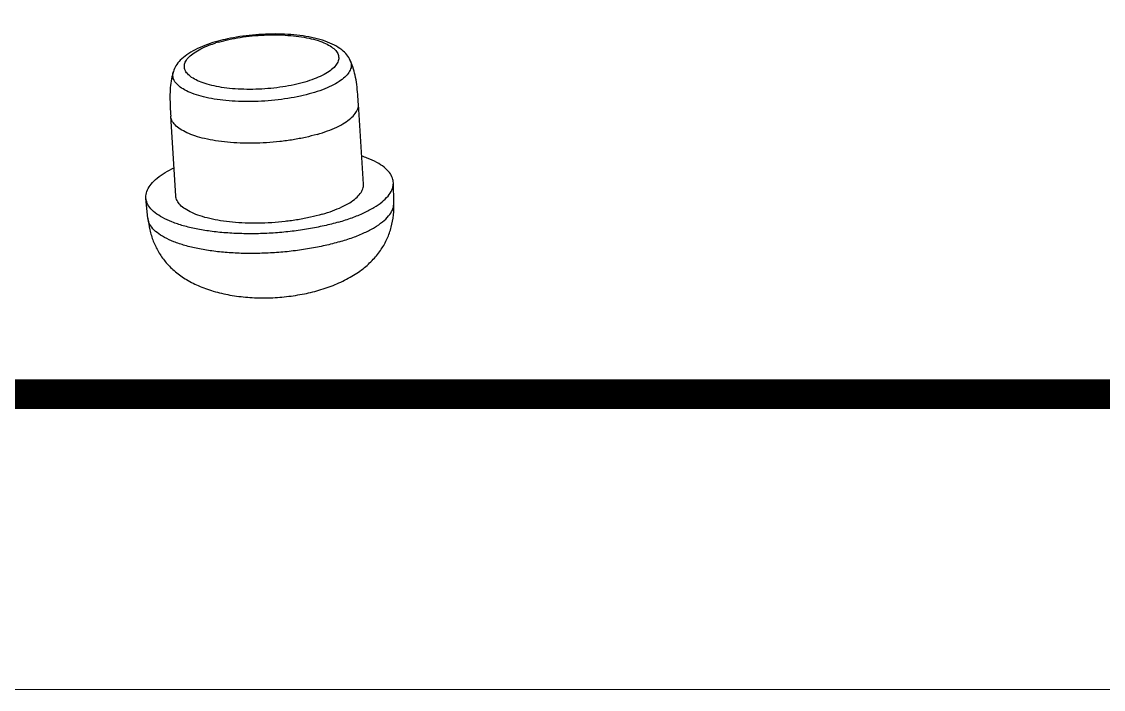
# Model space of a CAD drawing. Header units: millimetres. Extents: x 1751 to 2112, y -224 to 27.
# Drawn here: x 1847.13 to 1869.9, y -224.13 to -210.06 of the extents above; entities that cross this region are included whole.
import ezdxf

# ---------------------------------------------------------------- set-up
doc = ezdxf.new("R2010")
doc.units = ezdxf.units.MM
doc.layers.add('from', color=7, linetype='Continuous', lineweight=13)

# ---------------------------------------------------------------- blocks, each defined once
blk = doc.blocks.new('*u4')
at = {"color": 7, "linetype": 'Continuous'}
for p, q in [((15.154, -51.337), (15.154, -51.337)), ((15.272, -53.208), (15.154, -51.337)), ((10.88, -53.485), (10.762, -51.614)), ((15.983, -53.646), (15.971, -53.177)), ((10.23, -54.008), (10.183, -53.542))]:
    blk.add_line(p, q, dxfattribs=at)
for centre, radius, start, end in [((12.857, -53.47), 3.74, 105.2617, 106.2156), ((12.782, -52.995), 3.238, 106.2116, 107.2798), ((15.639, -53.656), 0.344, 356.0576, 1.6738)]:
    blk.add_arc(centre, radius, start, end, dxfattribs=at)
for points, start_tangent, end_tangent in [([(14.962, -50.313), (14.883, -50.186), (14.762, -50.066), (14.594, -49.958), (14.374, -49.863), (14.125, -49.792), (13.857, -49.741), (13.574, -49.709), (13.279, -49.695), (12.977, -49.699), (12.674, -49.719), (12.376, -49.756), (12.087, -49.809), (11.872, -49.861)], (-0.414857, 0.909887), (-0.964718, -0.263284)), ([(11.878, -49.885), (12.125, -49.823), (12.39, -49.774), (12.668, -49.739), (12.951, -49.719), (13.232, -49.714), (13.505, -49.726), (13.763, -49.753), (13.999, -49.794), (14.208, -49.849), (14.385, -49.917), (14.524, -49.996), (14.623, -50.083), (14.679, -50.177), (14.692, -50.275), (14.659, -50.375), (14.584, -50.475), (14.466, -50.572), (14.309, -50.663), (14.118, -50.746), (13.896, -50.82)], (0.960201, 0.279309), (-0.960201, -0.279309)), ([(11.812, -49.878), (11.563, -49.961), (11.336, -50.062), (11.136, -50.182), (10.987, -50.309), (10.885, -50.44), (10.824, -50.574)], (-0.960201, -0.279309), (-0.297294, -0.954786)), ([(13.896, -50.82), (13.65, -50.883), (13.384, -50.932), (13.107, -50.967), (12.824, -50.987), (12.542, -50.991), (12.269, -50.98), (12.011, -50.953), (11.775, -50.911), (11.566, -50.856), (11.39, -50.788), (11.251, -50.71), (11.152, -50.623), (11.095, -50.529), (11.083, -50.43), (11.115, -50.33), (11.191, -50.231), (11.309, -50.134), (11.465, -50.043), (11.657, -49.959), (11.821, -49.903)], (-0.960201, -0.279309), (0.954828, 0.29716)), ([(14.962, -50.313), (14.982, -50.374), (14.98, -50.483), (14.932, -50.593), (14.838, -50.702), (14.701, -50.808), (14.524, -50.908), (14.311, -50.999), (14.066, -51.08)], (0.415302, -0.909684), (-0.960201, -0.279309)), ([(15.154, -51.337), (15.138, -51.11), (15.114, -50.878), (15.076, -50.661), (15.022, -50.466), (14.962, -50.313)], (-0.062985, 0.998015), (-0.41478, 0.909922)), ([(10.824, -50.574), (10.781, -50.744), (10.753, -50.949), (10.744, -51.168), (10.75, -51.396), (10.762, -51.614)], (-0.297227, -0.954807), (0.062864, -0.998022)), ([(14.066, -51.08), (13.795, -51.149), (13.504, -51.204), (13.199, -51.245), (12.888, -51.27), (12.577, -51.278), (12.273, -51.27), (11.983, -51.246), (11.714, -51.206), (11.471, -51.151), (11.26, -51.082), (11.085, -51.001), (10.952, -50.91), (10.861, -50.811), (10.816, -50.705), (10.818, -50.596), (10.824, -50.574)], (-0.960201, -0.279309), (0.296474, 0.955041)), ([(14.185, -52.044), (14.432, -51.963), (14.649, -51.872), (14.831, -51.773), (14.975, -51.667), (15.078, -51.558), (15.138, -51.447), (15.154, -51.337)], (0.960201, 0.279309), (-0.062957, 0.998016)), ([(14.185, -52.044), (13.914, -52.114), (13.623, -52.17), (13.318, -52.213), (13.006, -52.24), (12.693, -52.252), (12.385, -52.248), (12.09, -52.228), (11.811, -52.193), (11.556, -52.144), (11.33, -52.081), (11.137, -52.005), (10.981, -51.919), (10.865, -51.824), (10.792, -51.721), (10.762, -51.614)], (-0.960201, -0.279309), (-0.062957, 0.998016)), ([(15.971, -53.177), (15.952, -53.071), (15.88, -52.939), (15.756, -52.815), (15.582, -52.701), (15.361, -52.599), (15.232, -52.552)], (-0.028522, 0.999593), (-0.948355, 0.31721)), ([(10.183, -53.542), (10.182, -53.485), (10.217, -53.345), (10.306, -53.206), (10.446, -53.069), (10.636, -52.937), (10.838, -52.828)], (-0.101327, 0.994853), (0.901211, 0.433381)), ([(14.303, -53.915), (14.55, -53.834), (14.767, -53.743), (14.949, -53.644), (15.093, -53.538), (15.196, -53.429), (15.256, -53.318), (15.272, -53.208)], (0.960201, 0.279309), (-0.062956, 0.998016)), ([(14.694, -54.096), (15.006, -53.994), (15.282, -53.88), (15.516, -53.756), (15.706, -53.624), (15.846, -53.487), (15.935, -53.348), (15.97, -53.208), (15.971, -53.177)], (0.960201, 0.279309), (-0.028522, 0.999593)), ([(14.694, -54.096), (14.352, -54.184), (13.986, -54.257), (13.603, -54.312), (13.211, -54.35), (12.816, -54.369), (12.426, -54.368), (12.048, -54.349), (11.689, -54.311), (11.356, -54.255), (11.055, -54.183), (10.791, -54.094), (10.571, -53.992), (10.396, -53.878), (10.272, -53.754), (10.2, -53.622), (10.183, -53.542)], (-0.960201, -0.279309), (-0.101327, 0.994853)), ([(14.303, -53.915), (14.032, -53.985), (13.741, -54.041), (13.436, -54.084), (13.124, -54.111), (12.811, -54.123), (12.503, -54.119), (12.207, -54.1), (11.929, -54.065), (11.674, -54.015), (11.448, -53.952), (11.255, -53.876), (11.099, -53.79), (10.983, -53.695), (10.91, -53.592), (10.88, -53.485)], (-0.960201, -0.279309), (-0.062956, 0.998016)), ([(14.23, -55.692), (14.606, -55.56), (14.96, -55.389), (15.261, -55.188), (15.502, -54.968), (15.688, -54.733), (15.826, -54.483), (15.92, -54.217), (15.972, -53.931), (15.983, -53.646)], (0.960203, 0.279302), (-0.025716, 0.999669)), ([(14.714, -54.559), (15.024, -54.457), (15.298, -54.344), (15.531, -54.221), (15.719, -54.09), (15.859, -53.954), (15.947, -53.815), (15.982, -53.679)], (0.960201, 0.279309), (0.068784, 0.997632)), ([(10.23, -54.008), (10.274, -54.279), (10.355, -54.546), (10.475, -54.793), (10.635, -55.023), (10.842, -55.234), (11.098, -55.422), (11.404, -55.584), (11.759, -55.713), (12.149, -55.805), (12.563, -55.857), (12.99, -55.871), (13.418, -55.847), (13.839, -55.785), (14.23, -55.692)], (0.100041, -0.994983), (0.960197, 0.279324)), ([(14.714, -54.559), (14.374, -54.646), (14.01, -54.719), (13.63, -54.774), (13.24, -54.811), (12.847, -54.83), (12.459, -54.83), (12.083, -54.811), (11.727, -54.773), (11.396, -54.717), (11.096, -54.645), (10.835, -54.557), (10.615, -54.456), (10.442, -54.342), (10.319, -54.219), (10.247, -54.088), (10.23, -54.008)], (-0.960201, -0.279309), (-0.101374, 0.994848))]:
    blk.add_spline(points, degree=3, dxfattribs=dict(at, start_tangent=start_tangent, end_tangent=end_tangent))
blk = doc.blocks.new('*u6')
blk.add_blockref('*u4', (-12.622, 37.162))

msp = doc.modelspace()

# ---------------------------------------------------------------- linework, layer by layer
at = {"layer": 'from'}
msp.add_lwpolyline([(1751.383, -224.132), (2112.226, -224.132), (2112.226, 26.621), (1751.383, 26.621)], close=True, dxfattribs=at)
at = {"layer": 'from', "const_width": 0.622}
msp.add_lwpolyline([(1757.602, -217.913), (1757.602, 20.403), (2106.007, 20.403), (2106.007, -217.913), (1757.602, -217.913)], dxfattribs=at)

# ---------------------------------------------------------------- block references
at = {"xscale": 0.9, "yscale": 0.9, "zscale": 0.9}
msp.add_blockref('*u6', (1851.941, -199.046), dxfattribs=at)

doc.saveas('drawing.dxf')
